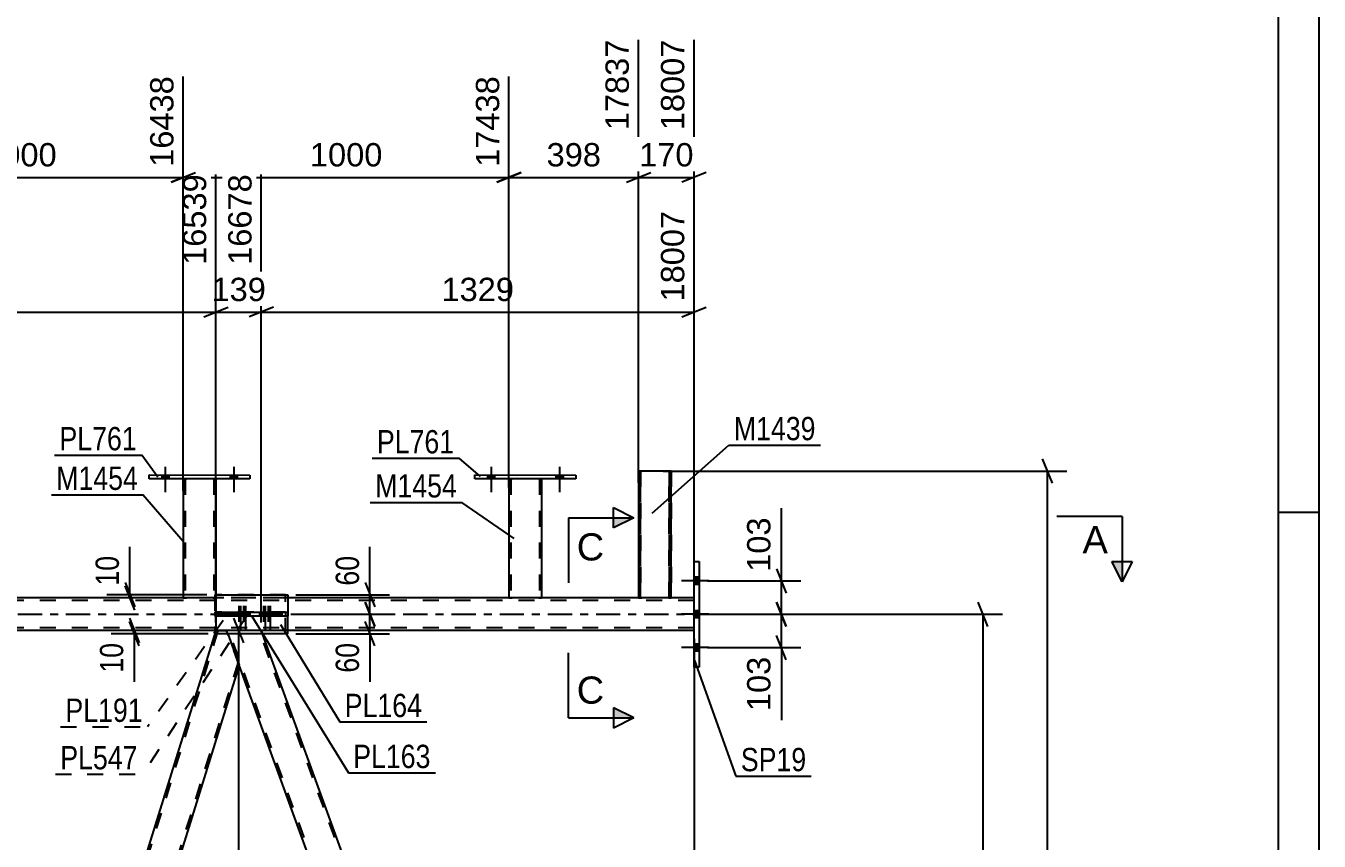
# Model space of a CAD drawing. Header units: millimetres. Extents: x 0 to 841, y 0 to 594.
# Drawn here: x 682.2 to 841, y 406.6 to 506.8 of the extents above; entities that cross this region are included whole.
import ezdxf

# ---------------------------------------------------------------- set-up
doc = ezdxf.new("R2010")
doc.units = ezdxf.units.MM
doc.linetypes.add('DXK_LINE_DOT2', pattern=[3.9198, 1.9599, -1.9599])
doc.linetypes.add('DXK_LINE_DOT3', pattern=[5.9187, 2.979, -0.9799, 0.9799, -0.9799])
doc.styles.add('Arial', font='ARIAL.TTF', dxfattribs={"height": 0.2})
doc.styles.add('Arial Narrow', font='ARIALN.TTF', dxfattribs={"height": 0.2})

# ---------------------------------------------------------------- blocks, each defined once
blk = doc.blocks.new('Unknown-318891418-1113')
at = {"color": 5, "linetype": 'Continuous'}
for p, q in [((841, 0), (841, 594)), ((836, 5), (836, 589)), ((841, 447), (836, 447))]:
    blk.add_line(p, q, dxfattribs=at)
blk = doc.blocks.new('Part-318891418-4508 - 4466')
at = {"color": 7, "linetype": 'DXK_LINE_DOT2'}
for p, q in [((764.22, 436.19), (89.29, 436.19)), ((764.22, 436.51), (101.49, 436.51)), ((705.48, 436.51), (701.48, 436.51)), ((714.31, 436.51), (705.53, 436.51)), ((745.48, 436.51), (741.48, 436.51)), ((761.41, 436.51), (757.41, 436.51)), ((764.22, 432.51), (764.22, 436.51)), ((764.22, 432.83), (89.29, 432.83)), ((714.31, 432.51), (705.5, 432.51))]:
    blk.add_line(p, q, dxfattribs=at)
at = {"color": 2, "linetype": 'Continuous'}
for p, q in [((701.48, 436.51), (665.48, 436.51)), ((705.53, 436.51), (705.48, 436.51)), ((741.48, 436.51), (714.31, 436.51)), ((757.41, 436.51), (745.48, 436.51)), ((764.22, 436.51), (761.41, 436.51)), ((705.5, 432.51), (625.94, 432.51)), ((764.22, 432.51), (714.31, 432.51))]:
    blk.add_line(p, q, dxfattribs=at)
at = {"color": 7, "linetype": 'DXK_LINE_DOT3'}
for p, q in [((89.29, 434.51), (774.02, 434.51)), ((774.12, 434.51), (774.22, 434.51))]:
    blk.add_line(p, q, dxfattribs=at)
blk = doc.blocks.new('Part-318891418-4529 - 4466')
at = {"color": 2, "linetype": 'Continuous'}
for p, q in [((757.41, 452.11), (757.41, 452.11)), ((757.41, 452.11), (757.41, 436.51)), ((757.41, 452.11), (757.45, 452.11)), ((757.45, 452.11), (757.56, 452.11)), ((757.56, 452.11), (757.71, 452.11)), ((761.12, 452.11), (757.71, 452.11)), ((761.12, 452.11), (761.27, 452.11)), ((761.27, 452.11), (761.38, 452.11)), ((761.38, 452.11), (761.41, 452.11)), ((761.41, 452.11), (761.41, 452.11)), ((761.41, 436.51), (761.41, 452.11)), ((757.41, 436.51), (757.41, 436.51)), ((757.45, 436.51), (757.41, 436.51)), ((757.55, 436.51), (757.45, 436.51)), ((757.71, 436.51), (757.55, 436.51)), ((761.11, 436.51), (757.71, 436.51)), ((761.27, 436.51), (761.11, 436.51)), ((761.37, 436.51), (761.27, 436.51)), ((761.41, 436.51), (761.37, 436.51)), ((761.41, 436.51), (761.41, 436.51))]:
    blk.add_line(p, q, dxfattribs=at)
at = {"color": 7, "linetype": 'DXK_LINE_DOT2'}
for p, q in [((757.41, 452.11), (757.41, 436.51)), ((757.45, 452.11), (757.41, 452.11)), ((757.56, 452.11), (757.45, 452.11)), ((757.67, 452.11), (757.56, 452.11)), ((757.65, 452.11), (757.65, 452.11)), ((757.65, 436.51), (757.65, 452.11)), ((757.65, 452.11), (757.65, 436.51)), ((757.65, 452.11), (757.67, 452.11)), ((757.65, 452.11), (757.67, 452.11)), ((761.12, 452.11), (757.67, 452.11)), ((761.03, 452.11), (757.67, 452.11)), ((757.67, 452.11), (757.71, 452.11)), ((757.71, 452.11), (757.72, 452.11)), ((757.72, 452.11), (757.8, 452.11)), ((761.1, 452.11), (757.8, 452.11)), ((761.03, 452.11), (761.1, 452.11)), ((761.1, 452.11), (761.12, 452.11)), ((761.1, 452.11), (761.16, 452.11)), ((761.12, 452.11), (761.16, 452.11)), ((761.27, 452.11), (761.12, 452.11)), ((761.16, 452.11), (761.17, 452.11)), ((761.16, 452.11), (761.17, 452.11)), ((761.17, 452.11), (761.17, 452.11)), ((761.17, 436.51), (761.17, 452.11)), ((761.17, 452.11), (761.17, 436.51)), ((761.38, 452.11), (761.27, 452.11)), ((761.41, 452.11), (761.38, 452.11)), ((761.41, 452.11), (761.41, 436.51)), ((757.41, 436.51), (757.45, 436.51)), ((757.45, 436.51), (757.55, 436.51)), ((757.55, 436.51), (757.71, 436.51)), ((757.65, 436.51), (757.65, 436.51)), ((757.67, 436.51), (757.65, 436.51)), ((757.65, 436.51), (757.67, 436.51)), ((757.72, 436.51), (757.67, 436.51)), ((757.67, 436.51), (757.71, 436.51)), ((761.11, 436.51), (757.71, 436.51)), ((757.71, 436.51), (757.72, 436.51)), ((761.02, 436.51), (757.72, 436.51)), ((757.72, 436.51), (757.8, 436.51)), ((761.15, 436.51), (757.8, 436.51)), ((761.1, 436.51), (761.02, 436.51)), ((761.15, 436.51), (761.1, 436.51)), ((761.11, 436.51), (761.27, 436.51)), ((761.17, 436.51), (761.15, 436.51)), ((761.15, 436.51), (761.17, 436.51)), ((761.17, 436.51), (761.17, 436.51)), ((761.27, 436.51), (761.37, 436.51)), ((761.37, 436.51), (761.41, 436.51))]:
    blk.add_line(p, q, dxfattribs=at)
blk = doc.blocks.new('Bolt-318891418-4663 - 4466')
at = {"linetype": 'Continuous'}
for points in [[(738.85, 451.15), (739.73, 451.15), (739.73, 451.63), (738.85, 451.63)], [(747.25, 451.14), (748.13, 451.14), (748.13, 451.62), (747.25, 451.62)]]:
    blk.add_hatch(color=1, dxfattribs=at).paths.add_polyline_path(points)
at = {"color": 1, "linetype": 'Continuous'}
for p, q in [((738.85, 451.63), (738.85, 451.15)), ((739.29, 452.63), (739.29, 449.51)), ((739.73, 451.63), (739.73, 451.15)), ((747.25, 451.62), (747.25, 451.14)), ((747.69, 452.62), (747.69, 449.5)), ((748.13, 451.62), (748.13, 451.14))]:
    blk.add_line(p, q, dxfattribs=at)
blk = doc.blocks.new('Part-318891418-4539 - 4466')
at = {"color": 2, "linetype": 'Continuous'}
for p, q in [((701.48, 451.15), (701.48, 436.51)), ((705.48, 451.14), (705.48, 436.51)), ((701.51, 436.51), (701.48, 436.51)), ((701.62, 436.51), (701.51, 436.51)), ((701.77, 436.51), (701.62, 436.51)), ((705.18, 436.51), (701.77, 436.51)), ((705.34, 436.51), (705.18, 436.51)), ((705.44, 436.51), (705.34, 436.51)), ((705.48, 436.51), (705.44, 436.51))]:
    blk.add_line(p, q, dxfattribs=at)
at = {"color": 7, "linetype": 'DXK_LINE_DOT2'}
for p, q in [((701.48, 451.15), (701.48, 451.15)), ((701.48, 451.15), (701.48, 451.15)), ((701.48, 451.15), (701.48, 451.15)), ((701.52, 451.15), (701.48, 451.15)), ((701.48, 451.15), (701.52, 451.15)), ((701.62, 451.15), (701.52, 451.15)), ((701.52, 451.15), (701.62, 451.15)), ((701.78, 451.15), (701.62, 451.15)), ((701.62, 451.15), (701.78, 451.15)), ((701.72, 451.15), (701.72, 451.15)), ((701.72, 451.15), (701.72, 436.51)), ((701.74, 451.15), (701.72, 451.15)), ((701.72, 451.15), (701.74, 451.15)), ((701.79, 451.15), (701.74, 451.15)), ((701.74, 451.15), (701.79, 451.15)), ((705.19, 451.15), (701.78, 451.15)), ((705.19, 451.15), (701.78, 451.15)), ((705.09, 451.15), (701.79, 451.15)), ((701.79, 451.15), (701.87, 451.15)), ((705.17, 451.15), (701.87, 451.15)), ((705.17, 451.15), (705.09, 451.15)), ((705.22, 451.15), (705.17, 451.15)), ((705.17, 451.15), (705.22, 451.15)), ((705.19, 451.15), (705.34, 451.15)), ((705.34, 451.15), (705.19, 451.15)), ((705.24, 451.15), (705.22, 451.15)), ((705.22, 451.15), (705.24, 451.15)), ((705.24, 451.15), (705.24, 451.15)), ((705.24, 451.15), (705.24, 436.51)), ((705.34, 451.15), (705.45, 451.15)), ((705.45, 451.15), (705.34, 451.15)), ((705.45, 451.15), (705.48, 451.15)), ((705.48, 451.15), (705.45, 451.15)), ((705.48, 451.15), (705.48, 451.15)), ((705.48, 451.15), (705.48, 451.14)), ((705.48, 451.14), (705.48, 451.15)), ((701.48, 436.51), (701.51, 436.51)), ((701.51, 436.51), (701.62, 436.51)), ((701.62, 436.51), (701.77, 436.51)), ((701.74, 436.51), (701.72, 436.51)), ((701.72, 436.51), (701.74, 436.51)), ((701.79, 436.51), (701.74, 436.51)), ((701.74, 436.51), (701.77, 436.51)), ((705.18, 436.51), (701.77, 436.51)), ((701.77, 436.51), (701.79, 436.51)), ((705.09, 436.51), (701.79, 436.51)), ((701.79, 436.51), (701.87, 436.51)), ((705.17, 436.51), (701.87, 436.51)), ((705.17, 436.51), (705.09, 436.51)), ((705.22, 436.51), (705.17, 436.51)), ((705.17, 436.51), (705.22, 436.51)), ((705.18, 436.51), (705.34, 436.51)), ((705.24, 436.51), (705.22, 436.51)), ((705.22, 436.51), (705.24, 436.51)), ((705.34, 436.51), (705.44, 436.51)), ((705.44, 436.51), (705.48, 436.51))]:
    blk.add_line(p, q, dxfattribs=at)
blk = doc.blocks.new('Part-318891418-4544 - 4466')
at = {"color": 2, "linetype": 'Continuous'}
for p, q in [((697.28, 451.15), (697.28, 451.63)), ((697.28, 451.63), (709.68, 451.62)), ((709.68, 451.14), (697.28, 451.15)), ((709.68, 451.62), (709.68, 451.14))]:
    blk.add_line(p, q, dxfattribs=at)
blk = doc.blocks.new('Part-318891418-4549 - 4466')
at = {"color": 2, "linetype": 'Continuous'}
for p, q in [((741.49, 451.15), (741.48, 436.51)), ((745.49, 451.14), (745.48, 436.51)), ((741.52, 436.51), (741.48, 436.51)), ((741.62, 436.51), (741.52, 436.51)), ((741.78, 436.51), (741.62, 436.51)), ((745.19, 436.51), (741.78, 436.51)), ((745.34, 436.51), (745.19, 436.51)), ((745.45, 436.51), (745.34, 436.51)), ((745.48, 436.51), (745.45, 436.51))]:
    blk.add_line(p, q, dxfattribs=at)
at = {"color": 7, "linetype": 'DXK_LINE_DOT2'}
for p, q in [((741.49, 451.15), (741.49, 451.15)), ((741.49, 451.15), (741.49, 451.15)), ((741.49, 451.15), (741.49, 451.15)), ((741.52, 451.15), (741.49, 451.15)), ((741.49, 451.15), (741.52, 451.15)), ((741.63, 451.15), (741.52, 451.15)), ((741.52, 451.15), (741.63, 451.15)), ((741.78, 451.15), (741.63, 451.15)), ((741.63, 451.15), (741.78, 451.15)), ((741.73, 451.15), (741.72, 436.51)), ((741.73, 451.15), (741.73, 451.15)), ((741.75, 451.15), (741.73, 451.15)), ((741.73, 451.15), (741.75, 451.15)), ((741.8, 451.15), (741.75, 451.15)), ((741.75, 451.15), (741.8, 451.15)), ((745.19, 451.15), (741.78, 451.15)), ((745.19, 451.15), (741.78, 451.15)), ((745.1, 451.15), (741.8, 451.15)), ((741.8, 451.15), (741.88, 451.15)), ((745.18, 451.15), (741.88, 451.15)), ((745.18, 451.15), (745.1, 451.15)), ((745.23, 451.15), (745.18, 451.15)), ((745.18, 451.15), (745.23, 451.15)), ((745.19, 451.15), (745.35, 451.15)), ((745.35, 451.15), (745.19, 451.15)), ((745.25, 451.15), (745.23, 451.15)), ((745.23, 451.15), (745.25, 451.15)), ((745.25, 451.15), (745.24, 436.51)), ((745.25, 451.15), (745.25, 451.15)), ((745.35, 451.15), (745.45, 451.15)), ((745.45, 451.15), (745.35, 451.15)), ((745.45, 451.15), (745.49, 451.15)), ((745.49, 451.15), (745.45, 451.15)), ((745.49, 451.15), (745.49, 451.15)), ((745.49, 451.15), (745.49, 451.14)), ((745.49, 451.14), (745.49, 451.15)), ((741.48, 436.51), (741.52, 436.51)), ((741.52, 436.51), (741.62, 436.51)), ((741.62, 436.51), (741.78, 436.51)), ((741.74, 436.51), (741.72, 436.51)), ((741.72, 436.51), (741.74, 436.51)), ((741.79, 436.51), (741.74, 436.51)), ((741.74, 436.51), (741.78, 436.51)), ((745.19, 436.51), (741.78, 436.51)), ((741.78, 436.51), (741.79, 436.51)), ((745.09, 436.51), (741.79, 436.51)), ((741.79, 436.51), (741.87, 436.51)), ((745.17, 436.51), (741.87, 436.51)), ((745.17, 436.51), (745.09, 436.51)), ((745.22, 436.51), (745.17, 436.51)), ((745.17, 436.51), (745.22, 436.51)), ((745.19, 436.51), (745.34, 436.51)), ((745.24, 436.51), (745.22, 436.51)), ((745.22, 436.51), (745.24, 436.51)), ((745.34, 436.51), (745.45, 436.51)), ((745.45, 436.51), (745.48, 436.51))]:
    blk.add_line(p, q, dxfattribs=at)
blk = doc.blocks.new('Part-318891418-4554 - 4466')
at = {"color": 2, "linetype": 'Continuous'}
for p, q in [((737.29, 451.15), (737.29, 451.63)), ((737.29, 451.63), (749.69, 451.62)), ((749.69, 451.14), (737.29, 451.15)), ((749.69, 451.62), (749.69, 451.14))]:
    blk.add_line(p, q, dxfattribs=at)
blk = doc.blocks.new('Bolt-318891418-4660 - 4466')
at = {"linetype": 'Continuous'}
for points in [[(698.84, 451.15), (699.72, 451.15), (699.72, 451.63), (698.84, 451.63)], [(707.24, 451.14), (708.12, 451.14), (708.12, 451.62), (707.24, 451.62)]]:
    blk.add_hatch(color=1, dxfattribs=at).paths.add_polyline_path(points)
at = {"color": 1, "linetype": 'Continuous'}
for p, q in [((698.84, 451.63), (698.84, 451.15)), ((699.28, 452.63), (699.28, 449.51)), ((699.72, 451.63), (699.72, 451.15)), ((707.24, 451.62), (707.24, 451.14)), ((707.68, 452.62), (707.68, 449.5)), ((708.12, 451.62), (708.12, 451.14))]:
    blk.add_line(p, q, dxfattribs=at)
blk = doc.blocks.new('Bolt-318891418-4661 - 4466')
at = {"linetype": 'Continuous'}
for points in [[(698.84, 451.15), (699.72, 451.15), (699.72, 451.63), (698.84, 451.63)], [(707.24, 451.14), (708.12, 451.14), (708.12, 451.62), (707.24, 451.62)]]:
    blk.add_hatch(color=1, dxfattribs=at).paths.add_polyline_path(points)
at = {"color": 1, "linetype": 'Continuous'}
for p, q in [((698.84, 451.63), (698.84, 451.15)), ((699.28, 452.63), (699.28, 449.51)), ((699.72, 451.63), (699.72, 451.15)), ((707.24, 451.62), (707.24, 451.14)), ((707.68, 452.62), (707.68, 449.5)), ((708.12, 451.62), (708.12, 451.14))]:
    blk.add_line(p, q, dxfattribs=at)
blk = doc.blocks.new('Bolt-318891418-4662 - 4466')
at = {"linetype": 'Continuous'}
for points in [[(738.85, 451.15), (739.73, 451.15), (739.73, 451.63), (738.85, 451.63)], [(747.25, 451.14), (748.13, 451.14), (748.13, 451.62), (747.25, 451.62)]]:
    blk.add_hatch(color=1, dxfattribs=at).paths.add_polyline_path(points)
at = {"color": 1, "linetype": 'Continuous'}
for p, q in [((738.85, 451.63), (738.85, 451.15)), ((739.29, 452.63), (739.29, 449.51)), ((739.73, 451.63), (739.73, 451.15)), ((747.25, 451.62), (747.25, 451.14)), ((747.69, 452.62), (747.69, 449.5)), ((748.13, 451.62), (748.13, 451.14))]:
    blk.add_line(p, q, dxfattribs=at)
blk = doc.blocks.new('Part-318891418-4757 - 4466')
at = {"color": 2, "linetype": 'Continuous'}
for p, q in [((764.22, 428.01), (764.22, 441.01)), ((764.22, 441.01), (764.86, 441.01)), ((764.86, 441.01), (764.86, 428.01)), ((764.86, 428.01), (764.22, 428.01))]:
    blk.add_line(p, q, dxfattribs=at)
blk = doc.blocks.new('Part-318891418-4777 - 4466')
at = {"color": 7, "linetype": 'DXK_LINE_DOT2'}
for p, q in [((711.07, 432.51), (706.81, 432.51)), ((708.36, 428.26), (706.81, 432.51)), ((751.19, 311.29), (707.07, 432.51)), ((754.94, 311.29), (710.82, 432.51)), ((711.22, 432.11), (711.07, 432.51)), ((755.19, 311.29), (750.93, 311.29))]:
    blk.add_line(p, q, dxfattribs=at)
at = {"color": 2, "linetype": 'Continuous'}
for p, q in [((755.19, 311.29), (711.22, 432.11)), ((750.93, 311.29), (708.36, 428.26))]:
    blk.add_line(p, q, dxfattribs=at)
blk = doc.blocks.new('Part-318891418-4791 - 4466')
at = {"color": 7, "linetype": 'DXK_LINE_DOT2'}
for p, q in [((705.75, 432.51), (668.93, 314.39)), ((705.54, 432.51), (705.53, 432.51)), ((705.53, 432.51), (706.81, 432.51)), ((706.96, 432.11), (706.81, 432.51)), ((708.23, 428.63), (671.65, 311.29)), ((669.21, 316.1), (668.79, 314.76)), ((670.06, 311.29), (668.79, 314.76)), ((673.4, 316.1), (671.9, 311.29)), ((671.9, 311.29), (670.06, 311.29))]:
    blk.add_line(p, q, dxfattribs=at)
at = {"color": 2, "linetype": 'Continuous'}
for p, q in [((705.5, 432.51), (669.21, 316.1)), ((705.53, 432.51), (705.5, 432.51)), ((706.96, 432.11), (708.36, 428.26)), ((708.36, 428.26), (673.4, 316.1))]:
    blk.add_line(p, q, dxfattribs=at)
blk = doc.blocks.new('Part-318891418-4942 - 4466')
at = {"color": 7, "linetype": 'DXK_LINE_DOT2'}
for p, q in [((705.38, 436.91), (705.38, 432.51)), ((705.48, 436.91), (705.38, 436.91)), ((714.06, 436.91), (705.53, 436.91)), ((714.06, 432.11), (714.06, 436.91)), ((705.38, 432.12), (705.38, 432.11)), ((705.38, 432.11), (705.38, 432.12)), ((714.06, 432.11), (705.38, 432.11))]:
    blk.add_line(p, q, dxfattribs=at)
at = {"color": 2, "linetype": 'Continuous'}
for p, q in [((705.53, 436.91), (705.48, 436.91)), ((705.38, 432.51), (705.38, 432.12))]:
    blk.add_line(p, q, dxfattribs=at)
blk = doc.blocks.new('Part-318891418-4950 - 4466')
at = {"color": 2, "linetype": 'Continuous'}
for p, q in [((705.53, 432.11), (705.53, 436.91)), ((705.53, 436.91), (714.31, 436.91)), ((714.31, 436.91), (714.31, 434.75)), ((714.31, 432.11), (714.31, 434.27)), ((714.31, 432.11), (705.53, 432.11))]:
    blk.add_line(p, q, dxfattribs=at)
at = {"color": 7, "linetype": 'DXK_LINE_DOT2'}
blk.add_line((714.31, 434.75), (714.31, 434.27), dxfattribs=at)
blk = doc.blocks.new('Bolt-318891418-4867 - 4466')
at = {"linetype": 'Continuous'}
for points in [[(764.86, 438.17), (764.86, 439.05), (764.22, 439.05), (764.22, 438.17)], [(764.86, 438.17), (764.86, 439.05), (764.22, 439.05), (764.22, 438.17)], [(764.86, 438.17), (764.86, 439.05), (764.22, 439.05), (764.22, 438.17)], [(764.86, 434.07), (764.86, 434.95), (764.22, 434.95), (764.22, 434.07)], [(764.86, 434.07), (764.86, 434.95), (764.22, 434.95), (764.22, 434.07)], [(764.86, 429.97), (764.86, 430.85), (764.22, 430.85), (764.22, 429.97)], [(764.86, 429.97), (764.86, 430.85), (764.22, 430.85), (764.22, 429.97)], [(764.86, 429.97), (764.86, 430.85), (764.22, 430.85), (764.22, 429.97)]]:
    blk.add_hatch(color=1, dxfattribs=at).paths.add_polyline_path(points)
at = {"color": 1, "linetype": 'Continuous'}
for p, q in [((766.02, 438.61), (762.7, 438.61)), ((766.02, 438.61), (762.7, 438.61)), ((766.02, 438.61), (762.7, 438.61)), ((764.86, 439.05), (764.22, 439.05)), ((764.86, 439.05), (764.22, 439.05)), ((764.86, 439.05), (764.22, 439.05)), ((764.86, 438.17), (764.22, 438.17)), ((764.86, 438.17), (764.22, 438.17)), ((764.86, 438.17), (764.22, 438.17)), ((766.02, 434.51), (762.7, 434.51)), ((766.02, 434.51), (762.7, 434.51)), ((764.86, 434.95), (764.22, 434.95)), ((764.86, 434.95), (764.22, 434.95)), ((764.86, 434.07), (764.22, 434.07)), ((764.86, 434.07), (764.22, 434.07)), ((764.86, 430.85), (764.22, 430.85)), ((764.86, 430.85), (764.22, 430.85)), ((764.86, 430.85), (764.22, 430.85)), ((766.02, 430.41), (762.7, 430.41)), ((766.02, 430.41), (762.7, 430.41)), ((766.02, 430.41), (762.7, 430.41)), ((764.86, 429.97), (764.22, 429.97)), ((764.86, 429.97), (764.22, 429.97)), ((764.86, 429.97), (764.22, 429.97))]:
    blk.add_line(p, q, dxfattribs=at)
blk = doc.blocks.new('Part-318891418-4937 - 4466')
at = {"color": 7, "linetype": 'DXK_LINE_DOT2'}
for p, q in [((714.06, 434.75), (705.38, 434.75)), ((705.38, 434.75), (705.38, 434.27)), ((714.06, 434.27), (705.38, 434.27)), ((707.62, 434.75), (707.62, 434.27)), ((714.06, 434.75), (714.06, 434.27))]:
    blk.add_line(p, q, dxfattribs=at)
blk = doc.blocks.new('Bolt-318891418-4943 - 4466')
at = {"color": 1, "linetype": 'DXK_LINE_DOT2'}
for p, q in [((708.3, 435.55), (708.3, 432.55)), ((708.88, 435.55), (708.88, 432.55)), ((711.33, 435.55), (711.33, 432.55)), ((711.91, 435.55), (711.91, 432.55)), ((707.94, 434.75), (707.94, 434.27)), ((708.52, 434.75), (708.52, 434.27)), ((708.66, 434.75), (708.66, 434.27)), ((709.24, 434.75), (709.24, 434.27)), ((710.97, 434.75), (710.97, 434.27)), ((711.55, 434.75), (711.55, 434.27)), ((711.69, 434.75), (711.69, 434.27)), ((712.27, 434.75), (712.27, 434.27))]:
    blk.add_line(p, q, dxfattribs=at)
blk = doc.blocks.new('Part-318891418-4945 - 4466')
at = {"color": 2, "linetype": 'Continuous'}
for p, q in [((705.53, 434.27), (705.53, 434.75)), ((705.53, 434.75), (714.31, 434.75)), ((714.31, 434.27), (705.53, 434.27)), ((707.9, 434.27), (707.9, 434.75)), ((714.31, 434.75), (714.31, 434.27))]:
    blk.add_line(p, q, dxfattribs=at)
blk = doc.blocks.new('Bolt-318891418-4951 - 4466')
at = {"linetype": 'Continuous'}
for points in [[(708.89, 434.75), (708.17, 434.75), (708.17, 434.27), (708.89, 434.27)], [(709.49, 434.75), (708.77, 434.75), (708.77, 434.27), (709.49, 434.27)], [(711.9, 434.75), (711.18, 434.75), (711.18, 434.27), (711.9, 434.27)], [(712.5, 434.75), (711.78, 434.75), (711.78, 434.27), (712.5, 434.27)]]:
    blk.add_hatch(color=1, dxfattribs=at).paths.add_polyline_path(points)
at = {"color": 1, "linetype": 'Continuous'}
for p, q in [((708.53, 435.55), (708.53, 432.55)), ((709.13, 435.55), (709.13, 432.55)), ((711.54, 435.55), (711.54, 432.55)), ((712.14, 435.55), (712.14, 432.55)), ((708.17, 434.75), (708.17, 434.27)), ((708.77, 434.75), (708.77, 434.27)), ((708.89, 434.75), (708.89, 434.27)), ((709.49, 434.75), (709.49, 434.27)), ((711.18, 434.75), (711.18, 434.27)), ((711.78, 434.75), (711.78, 434.27)), ((711.9, 434.75), (711.9, 434.27)), ((712.5, 434.75), (712.5, 434.27))]:
    blk.add_line(p, q, dxfattribs=at)
blk = doc.blocks.new('StraightDimension-318891418-13195 - 4466')
at = {"color": 7, "linetype": 'Continuous'}
for p, q in [((708.91, 431.01), (707.71, 434.01)), ((751.31, 432.51), (705.46, 432.51)), ((708.31, 311.29), (708.31, 432.51)), ((707.71, 312.79), (708.91, 309.79)), ((760.3, 311.29), (705.46, 311.29))]:
    blk.add_line(p, q, dxfattribs=at)
at = {"color": 0}
blk.add_wipeout([(707.56, 376.15), (703.36, 376.15), (703.36, 367.64), (707.56, 367.64)], dxfattribs=at)
at = {"color": 3, "style": 'Arial Narrow'}
blk.add_text('3030', height=2.863, rotation=90.0002, dxfattribs=at).set_placement((706.96, 368.24))
blk = doc.blocks.new('StraightDimension-318891418-5511 - 4466')
at = {"color": 7, "linetype": 'Continuous'}
for p, q in [((701.48, 449.67), (701.48, 500.61)), ((741.49, 450.09), (741.49, 500.61)), ((702.98, 488.8), (699.98, 487.6)), ((701.48, 488.2), (741.49, 488.2)), ((739.99, 487.6), (742.99, 488.8))]:
    blk.add_line(p, q, dxfattribs=at)
at = {"color": 0, "linetype": 'Continuous'}
blk.add_wipeout([(740.89, 501.21), (736.69, 501.21), (736.69, 488.9), (740.89, 488.9)], dxfattribs=at)
at = {"color": 0}
blk.add_wipeout([(726.53, 488.95), (726.53, 493.15), (716.44, 493.15), (716.44, 488.95)], dxfattribs=at)
at = {"color": 3, "linetype": 'Continuous', "style": 'Arial'}
blk.add_text('17438', height=2.865, rotation=90.0002, dxfattribs=at).set_placement((740.29, 489.5))
at = {"color": 3, "style": 'Arial'}
blk.add_text('1000', height=2.865, dxfattribs=at).set_placement((717.04, 489.55))
blk = doc.blocks.new('StraightDimension-318891418-5232 - 4466')
at = {"color": 7, "linetype": 'Continuous'}
for p, q in [((711.07, 433.51), (711.07, 488.57)), ((764.22, 437.51), (764.22, 484.07)), ((712.57, 472.25), (709.57, 471.05)), ((762.72, 471.05), (765.72, 472.25)), ((711.07, 471.65), (764.22, 471.65))]:
    blk.add_line(p, q, dxfattribs=at)
at = {"color": 0, "linetype": 'Continuous'}
blk.add_wipeout([(763.62, 484.67), (759.42, 484.67), (759.42, 472.35), (763.62, 472.35)], dxfattribs=at)
at = {"color": 0}
blk.add_wipeout([(742.69, 472.4), (742.69, 476.6), (732.6, 476.6), (732.6, 472.4)], dxfattribs=at)
at = {"color": 3, "linetype": 'Continuous', "style": 'Arial'}
blk.add_text('18007', height=2.865, rotation=90.0002, dxfattribs=at).set_placement((763.02, 472.95))
at = {"color": 3, "style": 'Arial'}
blk.add_text('1329', height=2.865, dxfattribs=at).set_placement((733.2, 473))
blk = doc.blocks.new('StraightDimension-318891418-5703 - 4466')
at = {"color": 7, "linetype": 'Continuous'}
for p, q in [((764.22, 431.51), (764.22, 378.24)), ((782.64, 312.29), (782.64, 383.49)), ((765.72, 381.24), (762.72, 380.04)), ((764.22, 380.64), (782.64, 380.64)), ((781.14, 380.04), (784.14, 381.24))]:
    blk.add_line(p, q, dxfattribs=at)
at = {"color": 0}
blk.add_wipeout([(778.48, 381.39), (778.48, 385.59), (768.38, 385.59), (768.38, 381.39)], dxfattribs=at)
at = {"color": 3, "style": 'Arial'}
blk.add_text('1458', height=2.865, dxfattribs=at).set_placement((768.98, 381.99))
blk = doc.blocks.new('StraightDimension-318891418-5648 - 4466')
at = {"color": 7, "linetype": 'Continuous'}
for p, q in [((774.35, 436.01), (775.55, 433.01)), ((765.86, 434.51), (777.35, 434.51)), ((774.95, 430.41), (774.95, 434.51)), ((775.55, 428.91), (774.35, 431.91)), ((765.86, 430.41), (777.35, 430.41))]:
    blk.add_line(p, q, dxfattribs=at)
at = {"color": 0}
blk.add_wipeout([(774.2, 429.88), (770, 429.88), (770, 422.01), (774.2, 422.01)], dxfattribs=at)
at = {"color": 7, "linetype": 'Continuous'}
blk.add_line((774.95, 430.41), (774.95, 421.49), dxfattribs=at)
blk.add_line((774.95, 430.41), (774.95, 421.49), dxfattribs=at)
at = {"color": 3, "style": 'Arial'}
blk.add_text('103', height=2.865, rotation=90.0002, dxfattribs=at).set_placement((773.6, 422.61))
blk = doc.blocks.new('StraightDimension-318891418-11314 - 4466')
at = {"color": 7, "linetype": 'Continuous'}
for p, q in [((800.32, 433.01), (799.12, 436.01)), ((765.22, 434.51), (802.12, 434.51)), ((799.72, 308.65), (799.72, 434.51)), ((799.12, 310.15), (800.32, 307.15)), ((783.64, 308.65), (802.12, 308.65))]:
    blk.add_line(p, q, dxfattribs=at)
at = {"color": 0}
blk.add_wipeout([(798.97, 376.63), (794.77, 376.63), (794.77, 366.53), (798.97, 366.53)], dxfattribs=at)
at = {"color": 3, "style": 'Arial'}
blk.add_text('3146', height=2.865, rotation=90.0002, dxfattribs=at).set_placement((798.37, 367.13))
blk = doc.blocks.new('StraightDimension-318891418-5503 - 4466')
at = {"color": 7, "linetype": 'Continuous'}
for p, q in [((757.41, 450.67), (757.41, 505.11)), ((741.49, 450.09), (741.49, 500.61)), ((742.99, 488.8), (739.99, 487.6)), ((741.49, 488.2), (757.41, 488.2)), ((755.91, 487.6), (758.91, 488.8))]:
    blk.add_line(p, q, dxfattribs=at)
at = {"color": 0}
blk.add_wipeout([(753.39, 488.95), (753.39, 493.15), (745.51, 493.15), (745.51, 488.95)], dxfattribs=at)
at = {"color": 3, "style": 'Arial'}
blk.add_text('398', height=2.865, dxfattribs=at).set_placement((746.11, 489.55))
at = {"color": 0, "linetype": 'Continuous'}
blk.add_wipeout([(756.81, 505.71), (752.61, 505.71), (752.61, 493.4), (756.81, 493.4)], dxfattribs=at)
at = {"color": 3, "linetype": 'Continuous', "style": 'Arial'}
blk.add_text('17837', height=2.865, rotation=90.0002, dxfattribs=at).set_placement((756.21, 494))
blk = doc.blocks.new('StraightDimension-318891418-5245 - 4466')
at = {"color": 7, "linetype": 'Continuous'}
for p, q in [((705.5, 433.51), (705.5, 488.57)), ((711.07, 433.51), (711.07, 488.57)), ((704, 471.05), (707, 472.25)), ((712.57, 472.25), (709.57, 471.05)), ((705.5, 471.65), (711.07, 471.65))]:
    blk.add_line(p, q, dxfattribs=at)
at = {"color": 0}
blk.add_wipeout([(712.22, 472.4), (712.22, 476.6), (704.35, 476.6), (704.35, 472.4)], dxfattribs=at)
at = {"color": 3, "style": 'Arial'}
blk.add_text('139', height=2.865, dxfattribs=at).set_placement((704.95, 473))
at = {"color": 0, "linetype": 'Continuous'}
blk.add_wipeout([(710.47, 489.17), (706.27, 489.17), (706.27, 476.85), (710.47, 476.85)], dxfattribs=at)
at = {"color": 3, "linetype": 'Continuous', "style": 'Arial'}
blk.add_text('16678', height=2.865, rotation=90.0002, dxfattribs=at).set_placement((709.87, 477.45))
blk = doc.blocks.new('StraightDimension-318891418-5263 - 4466')
at = {"color": 7, "linetype": 'Continuous'}
for p, q in [((625.94, 433.51), (625.94, 488.57)), ((705.5, 433.51), (705.5, 488.57)), ((627.44, 472.25), (624.44, 471.05)), ((704, 471.05), (707, 472.25)), ((625.94, 471.65), (705.5, 471.65))]:
    blk.add_line(p, q, dxfattribs=at)
at = {"color": 0, "linetype": 'Continuous'}
blk.add_wipeout([(704.9, 489.17), (700.7, 489.17), (700.7, 476.85), (704.9, 476.85)], dxfattribs=at)
at = {"color": 0}
blk.add_wipeout([(670.76, 472.4), (670.76, 476.6), (660.67, 476.6), (660.67, 472.4)], dxfattribs=at)
at = {"color": 3, "linetype": 'Continuous', "style": 'Arial'}
blk.add_text('16539', height=2.865, rotation=90.0002, dxfattribs=at).set_placement((704.3, 477.45))
at = {"color": 3, "style": 'Arial'}
blk.add_text('1989', height=2.865, dxfattribs=at).set_placement((661.27, 473))
blk = doc.blocks.new('StraightDimension-318891418-5497 - 4466')
at = {"color": 7, "linetype": 'Continuous'}
for p, q in [((757.41, 450.67), (757.41, 505.11)), ((764.22, 437.51), (764.22, 505.11)), ((755.91, 487.6), (758.91, 488.8)), ((757.41, 488.2), (764.22, 488.2)), ((765.72, 488.8), (762.72, 487.6))]:
    blk.add_line(p, q, dxfattribs=at)
at = {"color": 0}
blk.add_wipeout([(764.75, 488.95), (764.75, 493.15), (756.88, 493.15), (756.88, 488.95)], dxfattribs=at)
at = {"color": 3, "style": 'Arial'}
blk.add_text('170', height=2.865, dxfattribs=at).set_placement((757.48, 489.55))
at = {"color": 0, "linetype": 'Continuous'}
blk.add_wipeout([(763.62, 505.71), (759.42, 505.71), (759.42, 493.4), (763.62, 493.4)], dxfattribs=at)
at = {"color": 3, "linetype": 'Continuous', "style": 'Arial'}
blk.add_text('18007', height=2.865, rotation=90.0002, dxfattribs=at).set_placement((763.02, 494))
blk = doc.blocks.new('StraightDimension-318891418-5519 - 4466')
at = {"color": 7, "linetype": 'Continuous'}
for p, q in [((661.48, 450.82), (661.48, 500.61)), ((701.48, 449.67), (701.48, 500.61)), ((662.98, 488.8), (659.98, 487.6)), ((661.48, 488.2), (701.48, 488.2)), ((699.98, 487.6), (702.98, 488.8))]:
    blk.add_line(p, q, dxfattribs=at)
at = {"color": 0, "linetype": 'Continuous'}
blk.add_wipeout([(700.88, 501.21), (696.68, 501.21), (696.68, 488.9), (700.88, 488.9)], dxfattribs=at)
at = {"color": 0}
blk.add_wipeout([(686.53, 488.95), (686.53, 493.15), (676.43, 493.15), (676.43, 488.95)], dxfattribs=at)
at = {"color": 3, "linetype": 'Continuous', "style": 'Arial'}
blk.add_text('16438', height=2.865, rotation=90.0002, dxfattribs=at).set_placement((700.28, 489.5))
at = {"color": 3, "style": 'Arial'}
blk.add_text('1000', height=2.865, dxfattribs=at).set_placement((677.03, 489.55))
blk = doc.blocks.new('StraightDimension-318891418-5656 - 4466')
at = {"color": 7, "linetype": 'Continuous'}
for p, q in [((774.35, 440.11), (775.55, 437.11)), ((765.86, 438.61), (777.35, 438.61)), ((774.95, 434.51), (774.95, 438.61)), ((775.55, 433.01), (774.35, 436.01)), ((765.86, 434.51), (777.35, 434.51))]:
    blk.add_line(p, q, dxfattribs=at)
at = {"color": 0}
blk.add_wipeout([(774.2, 447), (770, 447), (770, 439.13), (774.2, 439.13)], dxfattribs=at)
at = {"color": 7, "linetype": 'Continuous'}
blk.add_line((774.95, 438.61), (774.95, 447.53), dxfattribs=at)
blk.add_line((774.95, 438.61), (774.95, 447.53), dxfattribs=at)
at = {"color": 3, "style": 'Arial'}
blk.add_text('103', height=2.865, rotation=90.0002, dxfattribs=at).set_placement((773.6, 439.73))
blk = doc.blocks.new('StraightDimension-318891418-5693 - 4466')
at = {"color": 7, "linetype": 'Continuous'}
for p, q in [((808.23, 450.61), (807.03, 453.61)), ((760.41, 452.11), (810.03, 452.11)), ((807.63, 300.9), (807.63, 452.11)), ((807.03, 302.4), (808.23, 299.4)), ((669.94, 300.9), (810.03, 300.9))]:
    blk.add_line(p, q, dxfattribs=at)
at = {"color": 0}
blk.add_wipeout([(806.88, 381.55), (802.68, 381.55), (802.68, 371.46), (806.88, 371.46)], dxfattribs=at)
at = {"color": 3, "style": 'Arial'}
blk.add_text('3780', height=2.865, rotation=90.0002, dxfattribs=at).set_placement((806.28, 372.06))
blk = doc.blocks.new('StraightDimension-318891418-13039 - 4466')
at = {"color": 7, "linetype": 'Continuous'}
for p, q in [((694.86, 434.01), (696.06, 431.01)), ((704.53, 432.51), (692.61, 432.51)), ((704.53, 432.11), (692.61, 432.11)), ((696.06, 430.61), (694.86, 433.61)), ((695.46, 432.11), (695.46, 432.51))]:
    blk.add_line(p, q, dxfattribs=at)
at = {"color": 0}
blk.add_wipeout([(694.71, 431.58), (690.51, 431.58), (690.51, 426.73), (694.71, 426.73)], dxfattribs=at)
at = {"color": 7, "linetype": 'Continuous'}
blk.add_line((695.46, 432.11), (695.46, 426.2), dxfattribs=at)
blk.add_line((695.46, 432.11), (695.46, 426.2), dxfattribs=at)
at = {"color": 3, "style": 'Arial Narrow'}
blk.add_text('10', height=2.863, rotation=90.0002, dxfattribs=at).set_placement((694.11, 427.33))
blk = doc.blocks.new('StraightDimension-318891418-13064 - 4466')
at = {"color": 7, "linetype": 'Continuous'}
for p, q in [((704.38, 436.91), (692.08, 436.91)), ((694.33, 438.41), (695.53, 435.41)), ((695.53, 435.01), (694.33, 438.01)), ((694.93, 436.51), (694.93, 436.91)), ((704.38, 436.51), (692.08, 436.51))]:
    blk.add_line(p, q, dxfattribs=at)
at = {"color": 0}
blk.add_wipeout([(694.18, 442.29), (689.98, 442.29), (689.98, 437.43), (694.18, 437.43)], dxfattribs=at)
at = {"color": 7, "linetype": 'Continuous'}
blk.add_line((694.93, 436.91), (694.93, 442.81), dxfattribs=at)
blk.add_line((694.93, 436.91), (694.93, 442.81), dxfattribs=at)
at = {"color": 3, "style": 'Arial Narrow'}
blk.add_text('10', height=2.863, rotation=90.0002, dxfattribs=at).set_placement((693.58, 438.03))
blk = doc.blocks.new('StraightDimension-318891418-13089 - 4466')
at = {"color": 7, "linetype": 'Continuous'}
for p, q in [((715.31, 436.91), (726.82, 436.91)), ((723.82, 438.41), (725.02, 435.41)), ((724.42, 434.51), (724.42, 436.91)), ((725.02, 433.01), (723.82, 436.01)), ((715.31, 434.51), (726.82, 434.51))]:
    blk.add_line(p, q, dxfattribs=at)
at = {"color": 0}
blk.add_wipeout([(723.67, 442.29), (719.47, 442.29), (719.47, 437.43), (723.67, 437.43)], dxfattribs=at)
at = {"color": 7, "linetype": 'Continuous'}
blk.add_line((724.42, 436.91), (724.42, 442.81), dxfattribs=at)
blk.add_line((724.42, 436.91), (724.42, 442.81), dxfattribs=at)
at = {"color": 3, "style": 'Arial Narrow'}
blk.add_text('60', height=2.863, rotation=90.0002, dxfattribs=at).set_placement((723.07, 438.03))
blk = doc.blocks.new('StraightDimension-318891418-13090 - 4466')
at = {"color": 7, "linetype": 'Continuous'}
for p, q in [((723.82, 436.01), (725.02, 433.01)), ((715.31, 434.51), (726.82, 434.51)), ((724.42, 432.11), (724.42, 434.51)), ((715.31, 432.11), (726.82, 432.11)), ((725.02, 430.61), (723.82, 433.61))]:
    blk.add_line(p, q, dxfattribs=at)
at = {"color": 0}
blk.add_wipeout([(723.67, 431.58), (719.47, 431.58), (719.47, 426.73), (723.67, 426.73)], dxfattribs=at)
at = {"color": 7, "linetype": 'Continuous'}
blk.add_line((724.42, 432.11), (724.42, 426.2), dxfattribs=at)
blk.add_line((724.42, 432.11), (724.42, 426.2), dxfattribs=at)
at = {"color": 3, "style": 'Arial Narrow'}
blk.add_text('60', height=2.863, rotation=90.0002, dxfattribs=at).set_placement((723.07, 427.33))
blk = doc.blocks.new('Mark-318891418-4540 - 4466')
at = {"color": 0}
blk.add_wipeout([(695.79, 454.66), (695.79, 457.66), (686.28, 457.66), (686.28, 454.66)], dxfattribs=at)
blk.add_wipeout([(695.79, 454.66), (695.79, 457.66), (686.28, 457.66), (686.28, 454.66)], dxfattribs=at)
at = {"color": 30, "linetype": 'Continuous'}
for p in [(685.68, 454.06), (698.37, 451.34)]:
    blk.add_line(p, (696.39, 454.06), dxfattribs=at)
at = {"color": 3, "style": 'Arial Narrow'}
blk.add_text('PL761', height=2.863, dxfattribs=at).set_placement((686.28, 454.66))
blk = doc.blocks.new('Mark-318891418-4525 - 4466')
at = {"color": 0}
blk.add_wipeout([(779.16, 455.9), (779.16, 458.9), (769.11, 458.9), (769.11, 455.9)], dxfattribs=at)
blk.add_wipeout([(779.16, 455.9), (779.16, 458.9), (769.11, 458.9), (769.11, 455.9)], dxfattribs=at)
at = {"color": 30, "linetype": 'Continuous'}
for p, q in [((759.09, 446.92), (768.51, 455.3)), ((768.51, 455.3), (779.76, 455.3))]:
    blk.add_line(p, q, dxfattribs=at)
at = {"color": 3, "style": 'Arial Narrow'}
blk.add_text('M1439', height=2.863, dxfattribs=at).set_placement((769.11, 455.9))
blk = doc.blocks.new('Mark-318891418-4535 - 4466')
at = {"color": 0}
blk.add_wipeout([(695.93, 449.79), (695.93, 452.79), (685.88, 452.79), (685.88, 449.79)], dxfattribs=at)
blk.add_wipeout([(695.93, 449.79), (695.93, 452.79), (685.88, 452.79), (685.88, 449.79)], dxfattribs=at)
at = {"color": 30, "linetype": 'Continuous'}
for p in [(685.28, 449.19), (701.48, 443.45)]:
    blk.add_line(p, (696.53, 449.19), dxfattribs=at)
at = {"color": 3, "style": 'Arial Narrow'}
blk.add_text('M1454', height=2.863, dxfattribs=at).set_placement((685.88, 449.79))
blk = doc.blocks.new('Mark-318891418-4545 - 4466')
at = {"color": 0}
blk.add_wipeout([(735.12, 448.86), (735.12, 451.86), (725.06, 451.86), (725.06, 448.86)], dxfattribs=at)
blk.add_wipeout([(735.12, 448.86), (735.12, 451.86), (725.06, 451.86), (725.06, 448.86)], dxfattribs=at)
at = {"color": 30, "linetype": 'Continuous'}
for p in [(724.46, 448.26), (742.13, 443.83)]:
    blk.add_line(p, (735.72, 448.26), dxfattribs=at)
at = {"color": 3, "style": 'Arial Narrow'}
blk.add_text('M1454', height=2.863, dxfattribs=at).set_placement((725.06, 448.86))
blk = doc.blocks.new('Mark-318891418-4550 - 4466')
at = {"color": 0}
blk.add_wipeout([(734.77, 454.28), (734.77, 457.28), (725.27, 457.28), (725.27, 454.28)], dxfattribs=at)
blk.add_wipeout([(734.77, 454.28), (734.77, 457.28), (725.27, 457.28), (725.27, 454.28)], dxfattribs=at)
at = {"color": 30, "linetype": 'Continuous'}
for p in [(724.67, 453.68), (738.01, 451.42)]:
    blk.add_line(p, (735.37, 453.68), dxfattribs=at)
at = {"color": 3, "style": 'Arial Narrow'}
blk.add_text('PL761', height=2.863, dxfattribs=at).set_placement((725.27, 454.28))
blk = doc.blocks.new('Mark-318891418-13011 - 4466')
at = {"color": 0}
blk.add_wipeout([(695.88, 415.45), (695.88, 418.45), (686.38, 418.45), (686.38, 415.45)], dxfattribs=at)
blk.add_wipeout([(695.88, 415.45), (695.88, 418.45), (686.38, 418.45), (686.38, 415.45)], dxfattribs=at)
at = {"color": 30, "linetype": 'DXK_LINE_DOT2'}
for p in [(709.28, 434.27), (685.78, 414.85)]:
    blk.add_line(p, (696.48, 414.85), dxfattribs=at)
at = {"color": 3, "style": 'Arial Narrow'}
blk.add_text('PL547', height=2.863, dxfattribs=at).set_placement((686.38, 415.45))
blk = doc.blocks.new('SectionMark-318891418-6141 - 4466')
at = {"linetype": 'Continuous'}
for points in [[(754.31, 445.12), (754.31, 446.37), (756.81, 446.37)], [(754.31, 421.77), (754.31, 423.02), (756.81, 421.77)]]:
    blk.add_hatch(color=6, dxfattribs=at).paths.add_polyline_path(points)
at = {"color": 6, "linetype": 'Continuous'}
for p, q in [((748.81, 446.37), (748.81, 438.37)), ((748.81, 446.37), (756.81, 446.37)), ((754.31, 445.12), (754.31, 447.62)), ((754.31, 447.62), (756.81, 446.37)), ((756.81, 446.37), (754.31, 445.12)), ((748.81, 421.77), (748.81, 429.77)), ((756.81, 421.77), (754.31, 423.02)), ((754.31, 423.02), (754.31, 420.52)), ((748.81, 421.77), (756.81, 421.77)), ((756.81, 421.77), (754.31, 420.52))]:
    blk.add_line(p, q, dxfattribs=at)
at = {"color": 0, "linetype": 'Continuous'}
for points in [[(753.18, 441.12), (753.18, 444.62), (749.81, 444.62), (749.81, 441.12)], [(753.18, 423.52), (753.18, 427.02), (749.81, 427.02), (749.81, 423.52)]]:
    blk.add_wipeout(points, dxfattribs=at)
at = {"color": 3, "linetype": 'Continuous', "style": 'Arial'}
for p in [(749.81, 441.12), (749.81, 423.52)]:
    blk.add_text('C', height=3.34, dxfattribs=at).set_placement(p)
blk = doc.blocks.new('Mark-318891418-4753 - 4466')
at = {"color": 0}
blk.add_wipeout([(778.01, 415.22), (778.01, 418.22), (769.97, 418.22), (769.97, 415.22)], dxfattribs=at)
blk.add_wipeout([(778.01, 415.22), (778.01, 418.22), (769.97, 418.22), (769.97, 415.22)], dxfattribs=at)
at = {"color": 30, "linetype": 'Continuous'}
for p, q in [((764.28, 428.81), (769.37, 414.62)), ((769.37, 414.62), (778.61, 414.62))]:
    blk.add_line(p, q, dxfattribs=at)
at = {"color": 3, "style": 'Arial Narrow'}
blk.add_text('SP19', height=2.863, dxfattribs=at).set_placement((769.97, 415.22))
blk = doc.blocks.new('Mark-318891418-4938 - 4466')
at = {"color": 0}
blk.add_wipeout([(696.51, 421.28), (696.51, 424.28), (687.01, 424.28), (687.01, 421.28)], dxfattribs=at)
blk.add_wipeout([(696.51, 421.28), (696.51, 424.28), (687.01, 424.28), (687.01, 421.28)], dxfattribs=at)
at = {"color": 30, "linetype": 'DXK_LINE_DOT2'}
for p in [(706.38, 433.73), (686.41, 420.68)]:
    blk.add_line(p, (697.11, 420.68), dxfattribs=at)
at = {"color": 3, "style": 'Arial Narrow'}
blk.add_text('PL191', height=2.863, dxfattribs=at).set_placement((687.01, 421.28))
blk = doc.blocks.new('Mark-318891418-4946 - 4466')
at = {"color": 0}
blk.add_wipeout([(730.82, 421.87), (730.82, 424.87), (721.32, 424.87), (721.32, 421.87)], dxfattribs=at)
blk.add_wipeout([(730.82, 421.87), (730.82, 424.87), (721.32, 424.87), (721.32, 421.87)], dxfattribs=at)
at = {"color": 30, "linetype": 'Continuous'}
for p, q in [((713.44, 433.25), (720.72, 421.27)), ((720.72, 421.27), (731.42, 421.27))]:
    blk.add_line(p, q, dxfattribs=at)
at = {"color": 3, "style": 'Arial Narrow'}
blk.add_text('PL164', height=2.863, dxfattribs=at).set_placement((721.32, 421.87))
blk = doc.blocks.new('SectionMark-318891418-6147 - 4466')
at = {"linetype": 'Continuous'}
blk.add_hatch(color=6, dxfattribs=at).paths.add_polyline_path([(815.55, 441.01), (816.8, 441.01), (816.8, 438.51)])
at = {"color": 6, "linetype": 'Continuous'}
for p, q in [((816.8, 446.51), (808.8, 446.51)), ((816.8, 446.51), (816.8, 438.51)), ((815.55, 441.01), (818.05, 441.01)), ((816.8, 438.51), (815.55, 441.01)), ((818.05, 441.01), (816.8, 438.51))]:
    blk.add_line(p, q, dxfattribs=at)
at = {"color": 0, "linetype": 'Continuous'}
blk.add_wipeout([(815.05, 442.01), (815.05, 445.51), (811.94, 445.51), (811.94, 442.01)], dxfattribs=at)
at = {"color": 3, "linetype": 'Continuous', "style": 'Arial'}
blk.add_text('A', height=3.34, dxfattribs=at).set_placement((811.94, 442.01))
blk = doc.blocks.new('Mark-318891418-13014 - 4466')
at = {"color": 0}
blk.add_wipeout([(731.86, 415.61), (731.86, 418.61), (722.36, 418.61), (722.36, 415.61)], dxfattribs=at)
blk.add_wipeout([(731.86, 415.61), (731.86, 418.61), (722.36, 418.61), (722.36, 415.61)], dxfattribs=at)
at = {"color": 30, "linetype": 'Continuous'}
for p, q in [((709.92, 434.27), (721.76, 415.01)), ((721.76, 415.01), (732.46, 415.01))]:
    blk.add_line(p, q, dxfattribs=at)
at = {"color": 3, "style": 'Arial Narrow'}
blk.add_text('PL163', height=2.863, dxfattribs=at).set_placement((722.36, 415.61))

msp = doc.modelspace()

# ---------------------------------------------------------------- block references
for name in ['Unknown-318891418-1113', 'Part-318891418-4544 - 4466', 'Bolt-318891418-4660 - 4466', 'Bolt-318891418-4661 - 4466', 'Part-318891418-4539 - 4466', 'Part-318891418-4554 - 4466', 'Bolt-318891418-4663 - 4466', 'Bolt-318891418-4662 - 4466', 'Part-318891418-4549 - 4466', 'Part-318891418-4529 - 4466', 'Part-318891418-4757 - 4466', 'Bolt-318891418-4867 - 4466', 'Part-318891418-4942 - 4466', 'Part-318891418-4950 - 4466', 'Part-318891418-4508 - 4466', 'Bolt-318891418-4943 - 4466', 'Bolt-318891418-4951 - 4466', 'Part-318891418-4937 - 4466', 'Part-318891418-4945 - 4466', 'Part-318891418-4791 - 4466', 'Part-318891418-4777 - 4466']:
    msp.add_blockref(name, (0, 0))

# ---------------------------------------------------------------- next in the draw order: block references
for name in ['StraightDimension-318891418-5511 - 4466', 'StraightDimension-318891418-13195 - 4466', 'StraightDimension-318891418-5703 - 4466']:
    msp.add_blockref(name, (0, 0))

# ---------------------------------------------------------------- next in the draw order: block references
msp.add_blockref('StraightDimension-318891418-5232 - 4466', (0, 0))

# ---------------------------------------------------------------- next in the draw order: block references
for name in ['StraightDimension-318891418-5503 - 4466', 'StraightDimension-318891418-5245 - 4466', 'StraightDimension-318891418-5648 - 4466']:
    msp.add_blockref(name, (0, 0))

# ---------------------------------------------------------------- next in the draw order: block references
for name in ['StraightDimension-318891418-5497 - 4466', 'StraightDimension-318891418-5263 - 4466', 'StraightDimension-318891418-11314 - 4466']:
    msp.add_blockref(name, (0, 0))

# ---------------------------------------------------------------- next in the draw order: block references
for name in ['StraightDimension-318891418-5519 - 4466', 'StraightDimension-318891418-5656 - 4466']:
    msp.add_blockref(name, (0, 0))

# ---------------------------------------------------------------- next in the draw order: block references
msp.add_blockref('StraightDimension-318891418-5693 - 4466', (0, 0))

# ---------------------------------------------------------------- next in the draw order: block references
for name in ['Mark-318891418-4540 - 4466', 'Mark-318891418-4525 - 4466', 'Mark-318891418-4545 - 4466', 'SectionMark-318891418-6141 - 4466', 'StraightDimension-318891418-13064 - 4466', 'StraightDimension-318891418-13089 - 4466', 'StraightDimension-318891418-13039 - 4466', 'Mark-318891418-4753 - 4466']:
    msp.add_blockref(name, (0, 0))

# ---------------------------------------------------------------- next in the draw order: block references
for name in ['Mark-318891418-4550 - 4466', 'Mark-318891418-4535 - 4466', 'StraightDimension-318891418-13090 - 4466', 'Mark-318891418-13011 - 4466']:
    msp.add_blockref(name, (0, 0))

# ---------------------------------------------------------------- next in the draw order: block references
for name in ['SectionMark-318891418-6147 - 4466', 'Mark-318891418-4938 - 4466', 'Mark-318891418-4946 - 4466']:
    msp.add_blockref(name, (0, 0))

# ---------------------------------------------------------------- next in the draw order: block references
msp.add_blockref('Mark-318891418-13014 - 4466', (0, 0))

doc.saveas('drawing.dxf')
